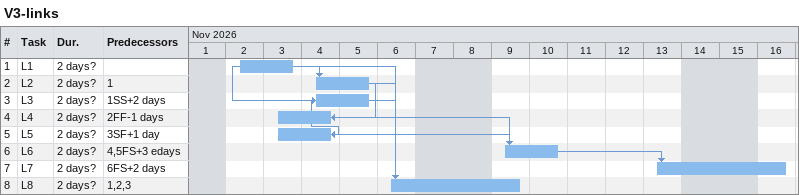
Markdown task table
V3-links

| ID | Task | Duration | Start | Finish | Predecessors |
|---|---|---|---|---|---|
| 1 | L1 | 2d? | 2026-11-02 | 2026-11-03 |  |
| 2 | L2 | 2d? | 2026-11-04 | 2026-11-05 | 1 |
| 3 | L3 | 2d? | 2026-11-04 | 2026-11-05 | 1SS+2d |
| 4 | L4 | 2d? | 2026-11-03 | 2026-11-04 | 2FF-1d |
| 5 | L5 | 2d? | 2026-11-03 | 2026-11-04 | 3SF+1d |
| 6 | L6 | 2d? | 2026-11-09 | 2026-11-10 | 4, 5FS+3ed |
| 7 | L7 | 2d? | 2026-11-13 | 2026-11-16 | 6FS+2d |
| 8 | L8 | 2d? | 2026-11-06 | 2026-11-09 | 1, 2, 3 |
